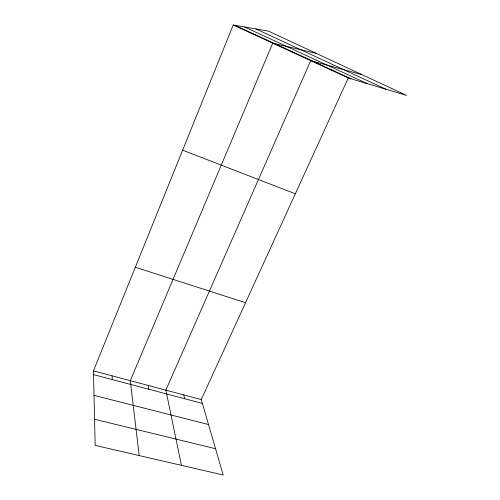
<?xml version="1.0" encoding="UTF-8"?>
<svg xmlns="http://www.w3.org/2000/svg" width="500" height="500" viewBox="0 0 500 500"><rect width="100%" height="100%" fill="white"/><g stroke="black" fill="none" stroke-linecap="round" stroke-linejoin="round"><path stroke-width="0.75" d="M348.281 77.962L201.269 399.575L223.194 475L95.162 445.394L93.45 370.863L233.212 25L268.531 31.15L406.55 95.394L348.281 77.962L233.212 25M253.169 34.188L255.113 34.588M316.356 53.412L272.725 43.188L130.287 380.669L139.2 455.581M94.562 419.263L215.556 448.731M291.9 52.013L294.244 52.613M94.012 395.363L208.525 424.538M93.537 374.625L202.387 403.419M93.45 370.863L201.269 399.575M361.881 74.6L310.694 60.663L165.869 390.144L181.438 465.344M329.675 69.4L332.394 70.175M135.319 267.25L245.55 302.706M182.625 150.175L295.338 193.787M234.944 25.3L351.175 78.831M244.581 26.981L367.212 83.625M255.9 28.95L385.894 89.213M183.725 394.9L184.681 398.731M148.231 385.45L148.856 389.256M112.031 375.812L112.306 379.588"/></g></svg>
